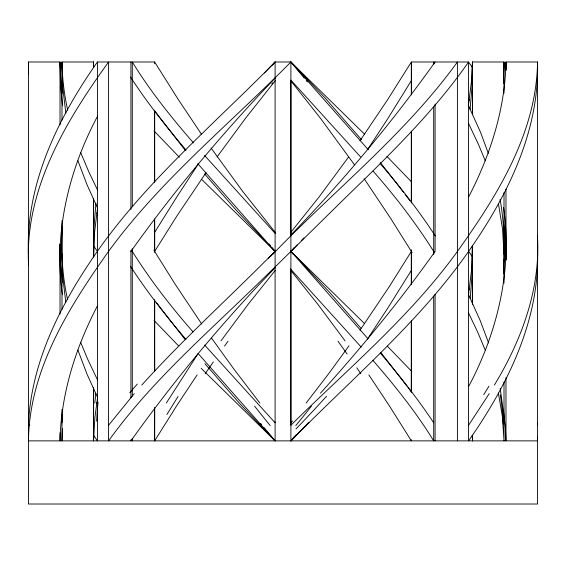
<?xml version="1.0" encoding="UTF-8"?>
<svg xmlns="http://www.w3.org/2000/svg" width="566" height="566" viewBox="0 0 566 566"><rect width="100%" height="100%" fill="white"/><g stroke="black" fill="none" stroke-linecap="round" stroke-linejoin="round"><path stroke-width="0.85" d="M290.889 270.562L290.889 424.373M290.889 252.386L290.889 250.66M290.889 235.081L290.896 81.03M411.312 392.592L411.326 320.759M411.333 284.408L411.333 249.79M411.348 203.06L411.355 131.227M411.362 94.876L411.369 61.991L468.577 61.991L472.292 67.432M472.369 304.317L472.391 247.2M472.419 114.785L472.433 61.991L504.009 61.991L503.471 83.789M59.89 243.974L60.421 262.249L62.508 282.583M275.104 422.519L275.111 422.017M506.046 259.539L505.509 240.557L503.563 221.334M197.138 374.918L176.882 405.454L154.631 440.864L154.688 408.171M97.67 396.801L94.89 417.439L93.567 440.864L93.652 389.132M93.694 67.283L93.567 61.991L93.531 66.371L93.567 61.991L61.991 61.991L62.784 87.787L65.854 113.136M93.496 256.844L94.536 232.492L97.55 207.963M472.532 247.37L471.492 270.491L468.4 295.459M506.004 70.205L505.983 61.991L537.551 61.991C539.49 131.404 507.447 195.928 468.577 251.424C418.698 322.747 351.38 379.064 290.896 440.864L290.896 61.991L275.104 61.991C213.757 124.562 145.512 181.679 95.329 254.24C60.421 304.947 30.946 362.516 28.449 425.222L29.765 425.2M61.984 252.132L62.706 276.767L65.826 302.4M470.084 109.627L471.987 86.747L472.433 61.991L471.542 80.627L468.372 105.913M503.492 273.958C504.822 249.082 504.525 223.98 500.082 199.402M62.479 428.632L61.991 440.864L61.991 409.289M503.464 75.037L504.009 61.991L504.009 93.213M61.991 422.788L62.529 414.581M503.818 259.886L503.443 265.539M62.536 226.945C60.725 251.247 62.331 275.826 67.559 299.633M94.826 403.049L95.796 393.412M470.205 298.247L472.193 273.166L472.27 246.019M95.93 203.343L93.772 229.831L93.687 256.851M97.585 116.108C68.642 170.394 53.473 233.319 62.416 294.745M468.832 386.146C497.634 331.817 512.662 268.949 503.577 207.559M97.472 305.739C75.787 347.474 60.916 393.554 60.017 440.864L60.017 432.799M468.556 197.06C490.248 155.36 505.07 109.273 505.983 61.991L505.983 69.887M494.394 385.064C521.626 340.208 540.841 288.419 537.417 235.223M411.447 80.506L387.965 118.386L367.921 149.07M411.355 270.435L388.311 307.274L367.511 339.041M154.539 232.534L176.663 197.152L198.468 163.772M489.208 393.681L468.577 425.271M166.305 403.049L197.718 354.224M201.602 134.397L178.297 99.552L154.631 61.991L97.423 61.991C57.449 118.761 24.713 185.91 28.541 257.056M206.123 172.517L176.769 216.184L154.631 251.424L175.184 284.288L201.751 324.035M359.948 140.842L387.703 99.552L411.369 61.991L411.369 94.444M360.004 330.183L389.005 287.068L411.369 251.424L391.007 218.915L364.228 178.814M130.909 251.424C174.646 189.935 223.45 132.09 275.614 77.599M349.052 345.755L328.499 373.921L306.142 403.049M217.054 156.959L245.453 118.386L275.394 80.506M435.091 61.991C391.389 123.204 343.081 181.127 290.747 235.138M348.352 157.327L318.92 197.152L290.655 232.534M220.938 340.888L248.184 304.26L275.225 270.435M108.587 425.271L134.206 393.681M272.84 254.134C334.407 190.19 405.072 134.375 457.413 61.991L457.413 440.864M272.508 65.076L275.104 61.991L275.104 440.864L201.171 368.325M308.909 422.243L290.896 440.864L294.681 436.372M290.896 440.864L296.131 434.745M273.428 63.958L275.104 61.991L264.357 73.014M271.05 255.938L274.998 251.424L272.161 254.24C228.869 297.999 183.016 339.289 141.797 385.064M294.341 247.491L290.896 251.424L297.157 244.915M291.44 422.172L292.537 420.941M271.694 83.952L272.833 82.671M320.434 393.179C361.193 348.076 399.893 301.013 435.091 251.424L435.091 104.087M301.331 240.557L303.942 237.833M268.27 258.464L275.048 251.424M275.274 267.633C222.947 321.686 174.632 379.637 130.909 440.864L130.909 439.86M364.532 134.184L290.896 61.991C228.622 125.15 158.522 181.672 106.528 254.24C67.488 309.489 29.39 371.02 28.449 440.864L537.551 440.864L537.424 436.775M364.426 323.476L290.981 251.424L293.16 254.134M201.595 179.302L275.104 251.424L271.765 247.37M386.918 156.421L411.602 181.969M387.356 346.194L411.815 371.522M179.408 157.277L153.973 130.852M178.318 345.635L154.058 320.483M304.303 78.129L290.896 61.991L324.516 97.387L361.518 139.675M263.798 427.295L275.104 440.864L239.531 403.332L204.871 363.648M360.563 156.916L290.889 80.103M204.616 345.027L275.104 422.788M204.545 155.417L275.225 233.489M361.172 347.043L290.471 268.885M367.751 338.468L291.002 251.424L329.44 292.148L360.945 328.28M368.339 149.806L290.896 61.991M197.803 163.701L275.104 251.424L236.213 210.184L204.581 173.932M193.53 142.936C171.307 117.41 150.025 90.885 132.303 61.991L132.303 206.696M372.803 360.252C394.87 385.701 416.067 412.09 433.697 440.864L433.697 296.16M198.029 353.375L275.104 440.864M373.235 171.279C395.712 196.855 416.534 223.938 434.582 252.832M193.056 331.917C170.486 306.22 149.544 279.038 131.411 250.023M380.246 352.965C399.214 375.322 417.475 398.344 433.697 422.788M380.175 163.517C399.9 186.61 418.783 210.495 435.325 236.001M185.889 339.282C166.043 316.005 147.054 291.915 130.421 266.211M186.058 150.061C166.277 126.763 147.238 102.75 130.569 77.103M275.345 232.534L242.864 191.626L211.054 148.009M268.984 243.988L270.647 246.019M290.775 270.435L317.816 304.26L345.062 340.888M290.606 80.506L320.547 118.386L354.507 164.819M260.593 423.375L261.662 424.677M306.34 80.627L307.352 81.879M380.324 162.591L396.242 182.804M381.095 352.873L406.982 386.146M185.224 150.287L158.664 116.023M184.806 339.147L163.079 311.272M259.858 403.049L233.843 369.018L211.592 338.178M396.709 183.412L403.714 192.532M405.093 194.343L409.657 200.378M160.97 308.505L162.548 310.578M160.447 307.812L156.796 302.98M407.973 387.469L408.97 388.792M409.466 389.458L410.944 391.439M155.112 111.283L158.147 115.344M468.705 251.424L472.122 256.356M97.423 251.424L93.517 245.785M93.553 435.212L97.423 440.864L97.423 61.991M368.862 374.918L389.118 405.454L411.369 440.864L411.369 439.683M434.575 63.434L433.697 61.991L433.697 64.595M412.175 252.783L411.369 251.424L411.369 284.755M153.825 250.073L154.631 251.424L154.631 218.978M468.485 288.044L469.214 289.41M96.68 212.986L97.791 215.08M96.659 402.483L97.458 404.011M468.556 98.901L469.341 100.415M97.557 380.027L87.61 359.07L80.584 342.189M468.478 123.338L478.489 144.443L485.281 160.822M468.471 312.828L477.704 332.157L485.211 350.036M97.479 189.879L88.721 171.618L80.726 152.608M468.216 104.972L480.513 132.295L488.359 153.386M468.478 294.518L480.216 320.589L488.6 342.932M97.621 208.132L87.072 184.849L77.952 160.822M97.614 397.488L86.994 374.091L77.882 350.036M67.729 110.257C64.17 94.423 62.232 78.221 61.991 61.991L61.991 120.098M498.476 203.993L502.544 228.975L504.051 254.24M498.363 393.059L502.375 416.449L504.009 440.864L504.009 382.022M500.188 388.418L502.884 408.029L504.009 422.788M62.571 93.093L60.944 79.473L60.017 61.991L28.449 61.991L28.541 74.139M503.436 409.664L505.452 428.49L505.983 440.864L505.983 377.72M62.508 105.792L60.527 85.247L60.017 61.991L60.017 124.775M537.417 422.887L537.551 425.222M537.417 247.2C540.87 317.958 508.197 384.328 468.577 440.864L468.577 61.991C438.565 105.014 401.747 142.66 364.405 179.302C326.363 216.134 288.993 253.66 250.922 290.471C201.312 338.383 148.985 384.512 108.587 440.864L108.587 61.991C65.797 121.131 24.458 189.631 28.569 265.468M28.576 66.364L28.449 61.991L28.449 504.009L537.551 504.009L537.551 61.991C536.476 133.017 497.401 195.468 457.42 251.424C410.159 316.762 347.899 368.876 290.896 425.222L290.896 424.804M472.299 435.084L472.433 440.864L472.433 436.478M472.412 436.153L472.433 440.864M93.567 61.991L93.567 66.321M93.602 199.6L93.616 256.716M505.983 189.157L505.983 260.197M504.009 192.666L504.009 283.149M472.433 61.991L472.433 77.775M472.433 79.53L472.433 113.738M472.433 247.922L472.433 303.171M435.091 294.398L435.091 440.864M433.697 107.094L433.697 254.53M411.369 131.277L411.369 202.317M411.369 322.464L411.369 391.75M154.638 111.325L154.652 182.287M154.66 219.502L154.667 252.386M154.674 300.857L154.688 370.956M154.631 61.991L154.631 63.746M154.631 110.229L154.631 182.146M154.631 299.662L154.631 371.579M154.631 407.534L154.631 440.864M132.303 248.799L132.303 396.136M132.303 438.233L132.303 440.864M130.909 61.991L130.909 209.378M130.909 250.37L130.909 397.757M93.567 198.808L93.567 256.688M93.567 387.363L93.567 440.864M61.991 220.733L61.991 251.424M61.991 254.056L61.991 309.312M60.017 244.236L60.017 313.996M129.727 392.797A503.726 274.885 -31.5 0 1 137.354 384.052M96.666 421.203A542.865 374.925 -36.5 0 1 98.067 402.292M166.892 414.538A542.865 100.132 -53.7 0 1 178.057 396.518M205.203 373.673A464.537 120.013 -51.4 0 1 213.368 361.872M224.518 346.102A464.537 120.013 -51.4 0 1 228.041 341.199M311.449 406.098A542.865 233.319 -49.9 0 1 295.806 425.575M500.294 394.905A518.98 346.159 28.3 0 1 503.315 424.118M488.967 386.161A503.726 220.613 -37.4 0 1 483.732 394.672M337.959 341.199A464.537 120.013 51.4 0 1 347.092 353.991M356.736 367.78A464.537 120.013 51.4 0 1 360.797 373.673M326.568 396.207A518.98 183.49 -45.5 0 1 295.976 428.964M270.194 425.575A542.865 233.319 49.9 0 1 254.551 406.098"/></g></svg>
